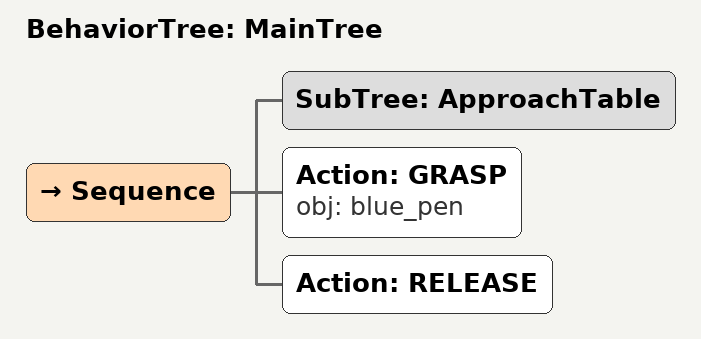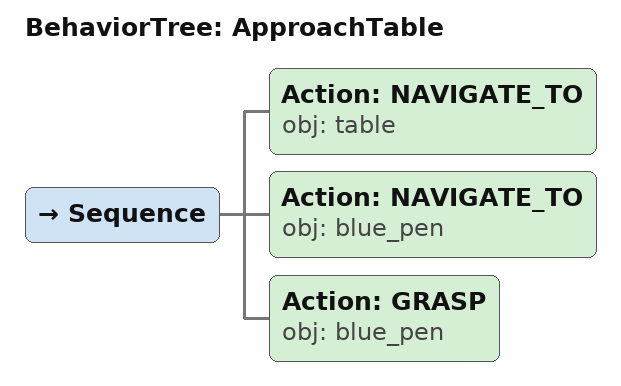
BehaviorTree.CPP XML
<root main_tree_to_execute="MainTree">
  <BehaviorTree ID="MainTree">
    <Sequence>
      <!-- Execute subtree ApproachTable -->
      <SubTree ID="ApproachTable" />
      <!-- Grasp blue_pen -->
      <Action ID="GRASP" obj="blue_pen" />
      <!-- Release -->
      <Action ID="RELEASE" />
    </Sequence>
  </BehaviorTree>
  <!-- Subtree definition ApproachTable -->
  <BehaviorTree ID="ApproachTable">
    <Sequence>
      <!-- Navigate to table -->
      <Action ID="NAVIGATE_TO" obj="table" />
      <!-- Navigate to blue_pen -->
      <Action ID="NAVIGATE_TO" obj="blue_pen" />
      <!-- Grasp blue_pen -->
      <Action ID="GRASP" obj="blue_pen" />
    </Sequence>
  </BehaviorTree>
</root>
